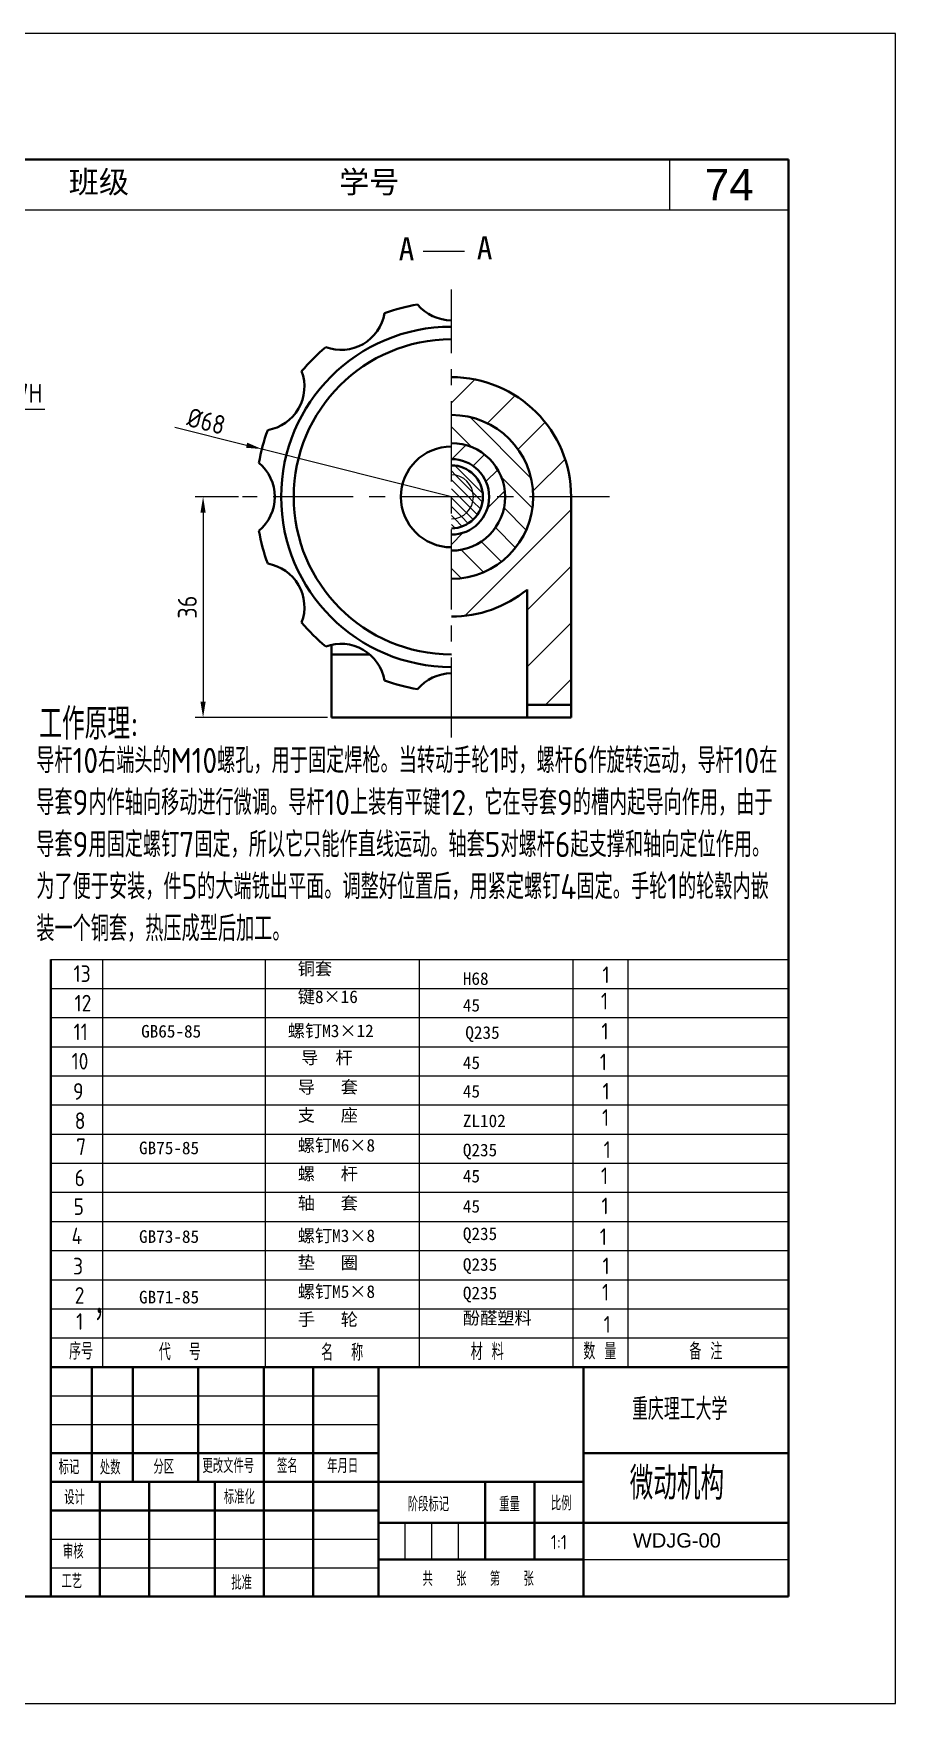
# Model space of a CAD drawing. Header units: millimetres. Extents: x 645 to 2308, y 762 to 2069.
# Drawn here: x 1284.5 to 1421.2, y 775.3 to 1040.3 of the extents above; entities that cross this region are included whole.
import ezdxf

# ---------------------------------------------------------------- set-up
doc = ezdxf.new("R2010")
doc.units = ezdxf.units.MM
doc.linetypes.add('CENTER', pattern=[50.8, 31.75, -6.35, 6.35, -6.35])
for name, color, linetype in [('3中心线层', 7, 'CENTER'), ('EbLayer1', 7, 'Continuous'), ('EbLayer4', 7, 'Continuous'), ('EbLayer5', 3, 'Continuous'), ('EbLayer6', 4, 'Continuous'), ('尺寸标注', 250, 'Continuous'), ('文字', 7, 'Continuous'), ('标注', 1, 'Continuous'), ('答案细实线', 7, 'Continuous'), ('细实线', 7, 'Continuous')]:
    doc.layers.add(name, color=color, linetype=linetype)
doc.layers.add('cu', color=250, linetype='Continuous', lineweight=40)
doc.layers.add('粗实线', color=7, linetype='Continuous', lineweight=40)
doc.styles.add('汉字', font='gbenor.shx', dxfattribs={"bigfont": 'gbcbig.shx'})
doc.dimstyles.new('111', dxfattribs={"dimtxt": 3, "dimasz": 2.5, "dimexe": 1.25, "dimexo": 0.625, "dimgap": 1, "dimtad": 1, "dimdsep": 46, "dimtxsty": '汉字', "dimcen": 2.5, "dimadec": 0, "dimazin": 0, "dimtfac": 1, "dimtmove": 0, "dimatfit": 3, "dimfxl": 0, "dimarcsym": 0})

# ---------------------------------------------------------------- blocks, each defined once
blk = doc.blocks.new('EB_BLOCK5', base_point=(92.35, 48.51))
at = {"layer": 'EbLayer6', "color": 0}
for p, q in [((90.01, 53.78), (90.69, 53.1)), ((90.57, 54.64), (94.97, 50.23)), ((90.69, 53.1), (93.44, 50.35)), ((92.81, 53.81), (94.15, 52.47)), ((90.01, 52.37), (92.71, 49.67)), ((90.01, 50.96), (91.29, 49.67)), ((93.44, 50.35), (94.12, 49.67)), ((90.01, 49.54), (92.42, 47.13)), ((90.01, 48.13), (91.59, 46.55)), ((91.29, 49.67), (93.04, 47.92)), ((92.71, 49.67), (93.43, 48.95)), ((93.04, 47.92), (94.13, 46.84)), ((93.43, 48.95), (94.62, 47.75)), ((94.12, 49.67), (94.94, 48.85)), ((90.01, 46.71), (90.51, 46.21)), ((90.01, 45.3), (90.6, 44.7)), ((90.51, 46.21), (91.74, 44.98)), ((91.59, 46.55), (92.69, 45.45)), ((92.42, 47.13), (93.48, 46.07))]:
    blk.add_line(p, q, dxfattribs=at)
blk = doc.blocks.new('*D269')
at = {"layer": 'Defpoints', "color": 0, "transparency": 16777216}
for p in [(1271.8, 980.72), (1261.8, 971.78), (1271.8, 971.78)]:
    blk.add_point(p, dxfattribs=at)
at = {"layer": '尺寸标注', "color": 0, "lineweight": -2, "transparency": 16777216}
for p, q in [((1261.8, 972.41), (1261.8, 981.97)), ((1264.3, 980.72), (1269.3, 980.72)), ((1271.8, 972.41), (1271.8, 981.97)), ((1271.8, 980.72), (1286.3, 980.72))]:
    blk.add_line(p, q, dxfattribs=at)
at = {"layer": '尺寸标注', "color": 0, "transparency": 16777216}
for points in [[(1264.3, 981.14), (1264.3, 980.3), (1261.8, 980.72)], [(1269.3, 981.14), (1269.3, 980.3), (1271.8, 980.72)]]:
    blk.add_solid(points, dxfattribs=at)
at = {"layer": '尺寸标注', "color": 0, "transparency": 16777216, "insert": (1280.3, 983.22), "char_height": 3, "attachment_point": 5, "style": '汉字'}
blk.add_mtext('M10-7H', dxfattribs=at)
blk = doc.blocks.new('*D278')
at = {"layer": 'Defpoints', "color": 0, "transparency": 16777216}
for p in [(1317.65, 966.78), (1311.4, 931.78), (1331.78, 931.78)]:
    blk.add_point(p, dxfattribs=at)
at = {"layer": '尺寸标注', "color": 0, "lineweight": -2, "transparency": 16777216}
for p, q in [((1317.02, 966.78), (1310.15, 966.78)), ((1311.4, 964.28), (1311.4, 934.28)), ((1331.16, 931.78), (1310.15, 931.78))]:
    blk.add_line(p, q, dxfattribs=at)
at = {"layer": '尺寸标注', "color": 0, "transparency": 16777216}
for points in [[(1310.98, 964.28), (1311.81, 964.28), (1311.4, 966.78)], [(1310.98, 934.28), (1311.81, 934.28), (1311.4, 931.78)]]:
    blk.add_solid(points, dxfattribs=at)
at = {"layer": '尺寸标注', "color": 0, "transparency": 16777216, "insert": (1308.9, 949.28), "char_height": 3, "attachment_point": 5, "rotation": 90, "style": '汉字'}
blk.add_mtext('36', dxfattribs=at)

msp = doc.modelspace()

# ---------------------------------------------------------------- hatches: boundary and pattern name
at = {"layer": 'EbLayer6'}
h = msp.add_hatch(dxfattribs=at)
h.set_pattern_fill('ANSI31', scale=2, style=0)
h.set_pattern_definition([(45, (-887.2106, 9.9164), (-4.490128, 4.490128), [])])
h.paths.add_polyline_path([(1362.7825, 933.7821), (1369.7825, 933.7821), (1369.7825, 966.7821), (1363.7825, 966.7821, -0.41421356), (1350.7825, 953.7821), (1350.7825, 947.7821, 0.17258041), (1362.7825, 952.0511)])
h.paths.add_polyline_path([(1363.7825, 966.7821), (1369.7825, 966.7821, 0.41421356), (1350.7825, 985.7821), (1350.7825, 979.7821, -0.41421356)])
at = {"layer": '细实线'}
h = msp.add_hatch(dxfattribs=at)
h.set_pattern_fill('ANSI31', color=256, angle=90, style=0)
h.set_pattern_definition([(135, (-887.2106, 9.9164), (-2.245064, -2.245064), [])])
h.paths.add_polyline_path([(1359.3135, 966.7821), (1363.7825, 966.7821, 0.41421356), (1350.7825, 979.7821), (1350.7825, 975.3131, -0.41421356)])
h.paths.add_polyline_path([(1350.7825, 958.251), (1350.7825, 953.7821, 0.41421356), (1363.7825, 966.7821), (1359.3135, 966.7821, -0.41421356)])
h = msp.add_hatch(dxfattribs=at)
h.set_pattern_fill('ANSI31', color=256, style=0)
h.set_pattern_definition([(45, (-887.2106, 9.9164), (-2.245064, 2.245064), [])])
h.paths.add_polyline_path([(1350.7825, 975.3131), (1350.7825, 972.7821, -0.41421356), (1356.7825, 966.7821), (1359.3135, 966.7821, 0.41421356)])
h.paths.add_polyline_path([(1350.7825, 960.7821), (1350.7825, 958.251, 0.41421356), (1359.3135, 966.7821), (1356.7825, 966.7821, -0.41421356)])

# ---------------------------------------------------------------- linework, layer by layer
at = {"layer": '3中心线层', "ltscale": 0.4}
for p, q in [((1350.7825, 928.5982), (1350.7825, 999.6762)), ((1375.8531, 966.7821), (1317.6458, 966.7821))]:
    msp.add_line(p, q, dxfattribs=at)
at = {"layer": 'cu', "color": 7}
for p, q in [((1369.7825, 931.7821), (1369.7825, 966.7821)), ((1362.7825, 931.7821), (1362.7825, 952.0851)), ((1331.7825, 931.7821), (1331.7825, 943.3086)), ((1331.7825, 941.7821), (1337.8426, 941.7821)), ((1362.7825, 933.7821), (1369.7825, 933.7821)), ((1331.7825, 931.7821), (1369.7825, 931.7821))]:
    msp.add_line(p, q, dxfattribs=at)
for centre, radius, start, end in [((1350.7825, 966.7821), 31, 100.00499, 109.99501), ((1350.7825, 1001.7821), 7, 219.700573, 270), ((1350.7825, 966.7821), 27, 90, 270), ((1333.2825, 997.093), 7, 249.700573, 350.299427), ((1350.7825, 966.7821), 25, 90, 270), ((1350.7825, 966.7821), 31, 130.00499, 139.99501), ((1320.4716, 984.2821), 7, 279.700573, 20.299427), ((1350.7825, 966.7821), 19, 0, 90), ((1350.7825, 966.7821), 13, 270, 90), ((1350.7825, 966.7821), 31, 160.00499, 169.99501), ((1350.7825, 966.7821), 8.531, 270, 90), ((1350.7825, 966.7821), 8, 90, 270), ((1350.7825, 966.7821), 6, 270, 90), ((1315.7825, 966.7821), 7, 309.700573, 50.299427), ((1350.7825, 966.7821), 5, 270, 90), ((1350.7825, 966.7821), 31, 190.00499, 199.99501), ((1320.4716, 949.2821), 7, 339.700573, 80.299427), ((1350.7825, 966.7821), 19, 270, 309.166711), ((1350.7825, 966.7821), 31, 220.00499, 229.99501), ((1333.2825, 936.4712), 7, 9.700573, 110.299427), ((1350.7825, 931.7821), 7, 90, 140.299427), ((1350.7825, 966.7821), 31, 250.00499, 259.99501)]:
    msp.add_arc(centre, radius, start, end, dxfattribs=at)
at = {"layer": 'EbLayer1', "color": 7}
msp.add_line((1346.297, 1005.7616), (1352.8761, 1005.7616), dxfattribs=at)
at = {"layer": 'EbLayer4', "color": 7}
msp.add_arc((1350.7825, 966.7821), 3.5, 270, 90, dxfattribs=at)
at = {"layer": '尺寸标注', "ltscale": 0.4}
for p, q in [((1306.9069, 977.8501), (1318.3, 974.9761)), ((1350.7825, 966.7821), (1320.7241, 974.3646))]:
    msp.add_line(p, q, dxfattribs=at)
msp.add_solid([(1318.4019, 975.3801), (1318.1981, 974.572), (1320.7241, 974.3646)], dxfattribs=at)
at = {"layer": '标注', "color": 7}
msp.add_line((1371.7454, 798.1645), (1404.2454, 798.1645), dxfattribs=at)
at = {"layer": '答案细实线'}
for p, q in [((1287.2454, 824.1645), (1339.2454, 824.1645)), ((1287.2454, 819.6145), (1339.2454, 819.6145)), ((1343.4704, 798.1645), (1343.4704, 804.0145)), ((1347.6954, 798.1645), (1347.6954, 804.0145)), ((1351.9204, 798.1645), (1351.9204, 804.0145)), ((1287.2454, 801.4145), (1339.2454, 801.4145)), ((1287.2454, 796.8645), (1339.2454, 796.8645))]:
    msp.add_line(p, q, dxfattribs=at)
at = {"layer": '粗实线', "color": 7}
for p, q in [((1404.2454, 1020.3145), (1079.0787, 1020.3145)), ((1404.2454, 792.3145), (1404.2454, 1020.3145)), ((1079.2454, 792.3145), (1404.2454, 792.3145))]:
    msp.add_line(p, q, dxfattribs=at)
at = {"layer": '粗实线'}
for p, q in [((1404.2454, 792.3145), (1404.2454, 1005.6045)), ((1287.2454, 893.3945), (1287.2454, 828.7145)), ((1287.2454, 792.3145), (1287.2454, 828.7145)), ((1287.2454, 828.7145), (1404.2454, 828.7145)), ((1287.2454, 828.7145), (1404.2454, 828.7145)), ((1293.7454, 810.5145), (1293.7454, 828.7145)), ((1300.2454, 810.5145), (1300.2454, 828.7145)), ((1310.6454, 810.5145), (1310.6454, 828.7145)), ((1321.0454, 810.5145), (1321.0454, 828.7145)), ((1328.8454, 810.5145), (1328.8454, 828.7145)), ((1339.2454, 792.3145), (1339.2454, 828.7145)), ((1371.7454, 792.3145), (1371.7454, 828.7145)), ((1404.2454, 828.7145), (1404.2454, 792.3145)), ((1287.2454, 815.0645), (1339.2454, 815.0645)), ((1371.7454, 815.0645), (1404.2454, 815.0645)), ((1404.2454, 815.0645), (1381.5033, 815.0645)), ((1287.2454, 810.5145), (1371.7454, 810.5145)), ((1295.0454, 792.3145), (1295.0454, 810.5145)), ((1302.8454, 792.3145), (1302.8454, 810.5145)), ((1313.2454, 792.3145), (1313.2454, 810.5145)), ((1321.0454, 792.3145), (1321.0454, 810.5145)), ((1321.0454, 792.3145), (1321.0454, 810.5145)), ((1321.0454, 792.3145), (1321.0454, 810.5145)), ((1328.8454, 792.3145), (1328.8454, 810.5145)), ((1356.1454, 798.1645), (1356.1454, 810.5145)), ((1363.9454, 798.1645), (1363.9454, 810.5145)), ((1287.2454, 805.9645), (1339.2454, 805.9645)), ((1404.2454, 804.0145), (1339.2454, 804.0145)), ((1371.7454, 798.1645), (1339.2454, 798.1645)), ((1404.2454, 792.3145), (1287.2454, 792.3145))]:
    msp.add_line(p, q, dxfattribs=at)
at = {"layer": '细实线', "color": 7}
for p, q in [((1421.2454, 1040.3145), (1049.2454, 1040.3145)), ((1421.2454, 775.3145), (1421.2454, 1040.3145)), ((1385.3635, 1020.3145), (1385.3635, 1012.3145)), ((1079.0787, 1012.3145), (1404.2454, 1012.3145)), ((1049.2454, 775.3145), (1421.2454, 775.3145))]:
    msp.add_line(p, q, dxfattribs=at)
at = {"layer": '细实线'}
for p, q in [((1287.2454, 893.3945), (1404.2454, 893.3945)), ((1295.444, 893.3945), (1295.444, 828.7956)), ((1321.322, 828.7145), (1321.322, 893.3945)), ((1345.7454, 828.7145), (1345.7454, 893.3945)), ((1370.0773, 828.7145), (1370.0773, 893.3945)), ((1378.8181, 828.7145), (1378.8181, 893.3945)), ((1287.2454, 888.7745), (1404.2454, 888.7745)), ((1287.2454, 884.1545), (1404.2454, 884.1545)), ((1287.2454, 879.5345), (1404.2454, 879.5345)), ((1287.2454, 874.9145), (1404.2454, 874.9145)), ((1287.2454, 870.2945), (1404.2454, 870.2945)), ((1287.2454, 865.6745), (1404.2454, 865.6745)), ((1287.2454, 861.0545), (1404.2454, 861.0545)), ((1287.2454, 856.4345), (1404.2454, 856.4345)), ((1287.2454, 851.8145), (1404.2454, 851.8145)), ((1287.2454, 847.1945), (1404.2454, 847.1945)), ((1287.2454, 842.5745), (1404.2454, 842.5745)), ((1287.2454, 837.9545), (1404.2454, 837.9545)), ((1287.2454, 833.3345), (1404.2454, 833.3345)), ((1287.2454, 828.7145), (1385.342, 828.7145))]:
    msp.add_line(p, q, dxfattribs=at)

# ---------------------------------------------------------------- block references
at = {"layer": 'EbLayer6', "color": 7}
msp.add_blockref('EB_BLOCK5', (1353.1238, 965.6218), dxfattribs=at)

# ---------------------------------------------------------------- texts
at = {"layer": 'EbLayer5', "color": 7, "char_height": 3.649635, "attachment_point": 1}
for insert in [(1342.4269, 1007.9559), (1354.8126, 1008.1249)]:
    msp.add_mtext('\\f仿宋_GB2312;A', dxfattribs=dict(at, insert=insert))
at = {"layer": 'EbLayer5', "color": 7, "attachment_point": 1, "style": '汉字'}
for s, insert, char_height in [('工作原理:', (1285.4192, 933.2599), 5), ('导杆10右端头的M10螺孔，用于固定焊枪。当转动手轮1时，螺杆6作旋转运动，导杆10在\\P导套9内作轴向移动进行微调。导杆10上装有平键12，它在导套9的槽内起导向作用，由于\\P导套9用固定螺钉7固定，所以它只能作直线运动。轴套5对螺杆6起支撑和轴向定位作用。\\P为了便于安装，件5的大端铣出平面。调整好位置后，用紧定螺钉4固定。手轮1的轮毂内嵌\\P装一个铜套，热压成型后加工。', (1284.9469, 926.9543), 4), ('\\A1;\\P1{\\H1.25x;、装配体名称为\\L               \\l，共由\\L      \\l种零件组成，其中标准件共\\L     \\l种。\\P2、外形尺寸为\\L                       \\l，长度方向调节范围为\\L           \\l，安装尺寸为\\L             \\l，\\P配合尺寸8\\fSystem|b0|i0|c0|p33;\\H0.7x;\\SH9/h9;\\Fgbenor,gbcbig|c134;\\H1.429x;为\\L      \\l制\\L       \\l配合，件9 与件10 配合属\\L      \\l制，\\L      \\l配合。\\P3、主视图采用\\L          \\l和\\L           \\l的表达方法，左视图采用\\L          \\l的表达方法，C-C俯视图表\\P达了\\L     \\l号件的\\L      \\l结构，B-B称为\\L          \\l图。\\P4、M12表示\\L           \\l螺纹，公称直径为\\L     \\l，旋向为\\L        \\l。\\P5、用1：1画出件5、件6、件10的零件图。}', (1084.5197, 856.2491), 4), ('微动机构', (1379.0719, 812.8432), 5.20073)]:
    msp.add_mtext(s, dxfattribs=dict(at, insert=insert, char_height=char_height))
at = {"layer": '尺寸标注', "color": 7, "insert": (1394.8671, 1016.3145), "char_height": 5, "width": 10, "attachment_point": 5}
msp.add_mtext('{\\fArial|b0|i0|c0|p34;74}', dxfattribs=at)
at = {"layer": '尺寸标注', "ltscale": 0.4, "insert": (1311.9112, 978.7793), "char_height": 3, "attachment_point": 5, "rotation": 345.841995, "style": '汉字'}
msp.add_mtext('%%c68', dxfattribs=at)
at = {"layer": '文字', "color": 7, "insert": (1247.2201, 1016.542), "char_height": 3.5, "width": 313.5, "attachment_point": 4}
msp.add_mtext('{\\fSimSun|b0|i0|c134|p2;  姓名            班级              学号}', dxfattribs=at)
at = {"layer": '文字', "attachment_point": 5, "style": '汉字'}
for s, insert, char_height in [('重庆理工大学', (1387.0033, 822.0429), 3.5), ('标记', (1290.1271, 812.8378), 2.275), ('处数', (1296.6652, 812.782), 2.275), ('分区', (1305.159, 812.8936), 2.275), ('更改文件号', (1315.4004, 813.0323), 2.275), ('签名', (1324.7615, 813.0323), 2.275), ('年月日', (1333.5376, 813.0323), 2.275), ('设计', (1291.0071, 808.0333), 2.275), ('标准化', (1317.1556, 808.1178), 2.275), ('阶段标记', (1347.1405, 806.9486), 2.275), ('重量', (1360.012, 806.9486), 2.275), ('比例', (1368.203, 807.0947), 2.275), ('审核', (1290.8087, 799.4536), 2.275), ('1:1', (1367.8367, 800.9303), 2.275), ('{\\fArial|b0|i0|c0|p32;WDJG-00}', (1386.554, 801.1932), 2.275), ('工艺', (1290.5761, 794.7355), 2.275), ('批准', (1317.5119, 794.5069), 2.275), ('共   张   第   张', (1355.0389, 795.1103), 2.275)]:
    msp.add_mtext(s, dxfattribs=dict(at, insert=insert, char_height=char_height))
at = {"layer": '细实线', "attachment_point": 1}
for s, insert, char_height, width in [('\\f仿宋_GB2312;铜套', (1326.421, 892.9061), 2, 12.335297), ('\\f仿宋_GB2312;H68', (1352.6053, 891.3513), 2, 12.335297), ('\\f仿宋_GB2312;键8×16', (1326.421, 888.4657), 2, 12.335297), ('\\f仿宋_GB2312;45', (1352.6053, 887.1253), 2, 12.335297), ('\\f仿宋_GB2312;GB65-85', (1301.5726, 882.989), 2, 12.335297), ('\\f仿宋_GB2312;螺钉M3×12', (1324.8422, 883.0597), 2, 14.620505), ('\\f仿宋_GB2312;Q235', (1352.997, 882.7868), 2, 12.335297), ('\\f仿宋_GB2312;导  杆', (1326.9491, 878.8016), 2, 12.335297), ('\\f仿宋_GB2312;45', (1352.6053, 877.9964), 2, 12.335297), ('\\f仿宋_GB2312;导   套', (1326.421, 874.1393), 2, 12.335297), ('\\f仿宋_GB2312;45', (1352.6053, 873.4771), 2, 12.335297), ('\\f仿宋_GB2312;支   座', (1326.421, 869.674), 2, 12.335297), ('\\f仿宋_GB2312;ZL102', (1352.6053, 868.777), 2, 12.335297), ('\\f仿宋_GB2312;GB75-85', (1301.2404, 864.4816), 2, 12.335297), ('\\f仿宋_GB2312;螺钉M6×8', (1326.421, 864.8951), 2, 12.335297), ('\\f仿宋_GB2312;Q235', (1352.6053, 864.1493), 2, 12.335297), ('\\f仿宋_GB2312;螺   杆', (1326.421, 860.3711), 2, 12.335297), ('\\f仿宋_GB2312;45', (1352.6053, 860.0096), 2, 12.335297), ('\\f仿宋_GB2312;轴   套', (1326.421, 855.7197), 2, 12.335297), ('\\f仿宋_GB2312;45', (1352.6053, 855.2192), 2, 12.335297), ('\\f仿宋_GB2312;螺钉M3×8', (1326.421, 850.5484), 2, 12.335297), ('\\f仿宋_GB2312;Q235', (1352.6053, 850.8626), 2, 12.335297), ('\\f仿宋_GB2312;GB73-85', (1301.2404, 850.4195), 2, 12.335297), ('\\f仿宋_GB2312;垫   圈', (1326.421, 846.2835), 2, 12.335297), ('\\f仿宋_GB2312;Q235', (1352.6053, 845.9818), 2, 12.335297), ('\\f仿宋_GB2312;GB71-85', (1301.2404, 840.8101), 2, 12.335297), ('\\f仿宋_GB2312;螺钉M5×8', (1326.421, 841.6907), 2, 12.335297), ('\\f仿宋_GB2312;Q235', (1352.6053, 841.4625), 2, 12.335297), ('\\f仿宋_GB2312;手   轮', (1326.421, 837.2649), 2, 12.335297), ('\\f仿宋_GB2312;酚醛塑料', (1352.6053, 837.4855), 2, 12.335297), ('{\\Fgbenor,gbcbig|c134;序号}', (1290.1416, 832.5418), 2.64, 14.017383), ('{\\Fgbenor,gbcbig|c134;代  号}', (1304.3795, 832.4359), 2.64, 14.017383), ('{\\Fgbenor,gbcbig|c134;名  称}', (1330.1273, 832.3423), 2.64, 14.017383), ('{\\Fgbenor,gbcbig|c134;材 料}', (1353.8528, 832.4533), 2.64, 14.017383), ('{\\Fgbenor,gbcbig|c134;数 量}', (1371.7134, 832.5341), 2.64, 17.274743), ('{\\Fgbenor,gbcbig|c134;备 注}', (1388.532, 832.5286), 2.64, 6.952992)]:
    msp.add_mtext(s, dxfattribs=dict(at, insert=insert, char_height=char_height, width=width))
at = {"layer": '细实线', "char_height": 2.64, "attachment_point": 1, "style": '汉字'}
for s, insert, width in [('13', (1290.8555, 892.4453), 14.017383), ('1', (1374.7593, 892.2734), 3.63531), ('12', (1291.013, 887.7711), 14.017383), ('1', (1374.5035, 888.0981), 3.63531), ('11', (1290.8555, 883.2053), 14.017383), ('1', (1374.5888, 883.3134), 3.63531), ('10', (1290.5405, 878.5607), 14.017383), ('1', (1374.333, 878.4301), 3.63531), ('9', (1290.7768, 873.7587), 14.017383), ('1', (1374.7593, 873.7934), 3.63531), ('1', (1374.6741, 869.6281), 3.63531), ('8', (1291.0405, 869.1142), 14.017383), ('7', (1291.2652, 864.979), 14.017383), ('1', (1374.9298, 864.5183), 3.63531), ('6', (1291.013, 860.0511), 14.017383), ('1', (1374.5035, 860.3781), 3.63531), ('5', (1290.8555, 855.4853), 14.017383), ('1', (1374.5888, 855.5934), 3.63531), ('4', (1290.5405, 850.8407), 14.017383), ('1', (1374.333, 850.7101), 3.63531), ('3', (1290.7768, 846.0387), 14.017383), ('1', (1374.7593, 846.0734), 3.63531), ('2', (1291.0405, 841.3942), 14.017383), ('1', (1374.6741, 841.9081), 3.63531), ('1', (1291.2652, 837.259), 14.017383), ('1', (1374.9298, 836.7983), 3.63531)]:
    msp.add_mtext(s, dxfattribs=dict(at, insert=insert, width=width))

# ---------------------------------------------------------------- dimensions: what is measured, and where the dimension line sits
at = {"layer": '尺寸标注', "ltscale": 0.4}
dim = msp.add_linear_dim(base=(1271.7969, 980.7196), p1=(1261.7969, 971.7821), p2=(1271.7969, 971.7821), text='M10-7H', dimstyle='111', dxfattribs=at)
dim.commit()
dim.dimension.update_dxf_attribs({"geometry": '*D269', "text_midpoint": (1280.2969, 983.2196)})
dim = msp.add_linear_dim(base=(1311.3953, 931.7821), p1=(1317.6458, 966.7821), p2=(1331.7825, 931.7821), angle=90, text='36', dimstyle='111', dxfattribs=at)
dim.commit()
dim.dimension.update_dxf_attribs({"geometry": '*D278', "text_midpoint": (1308.8953, 949.2821)})

doc.saveas('drawing.dxf')
